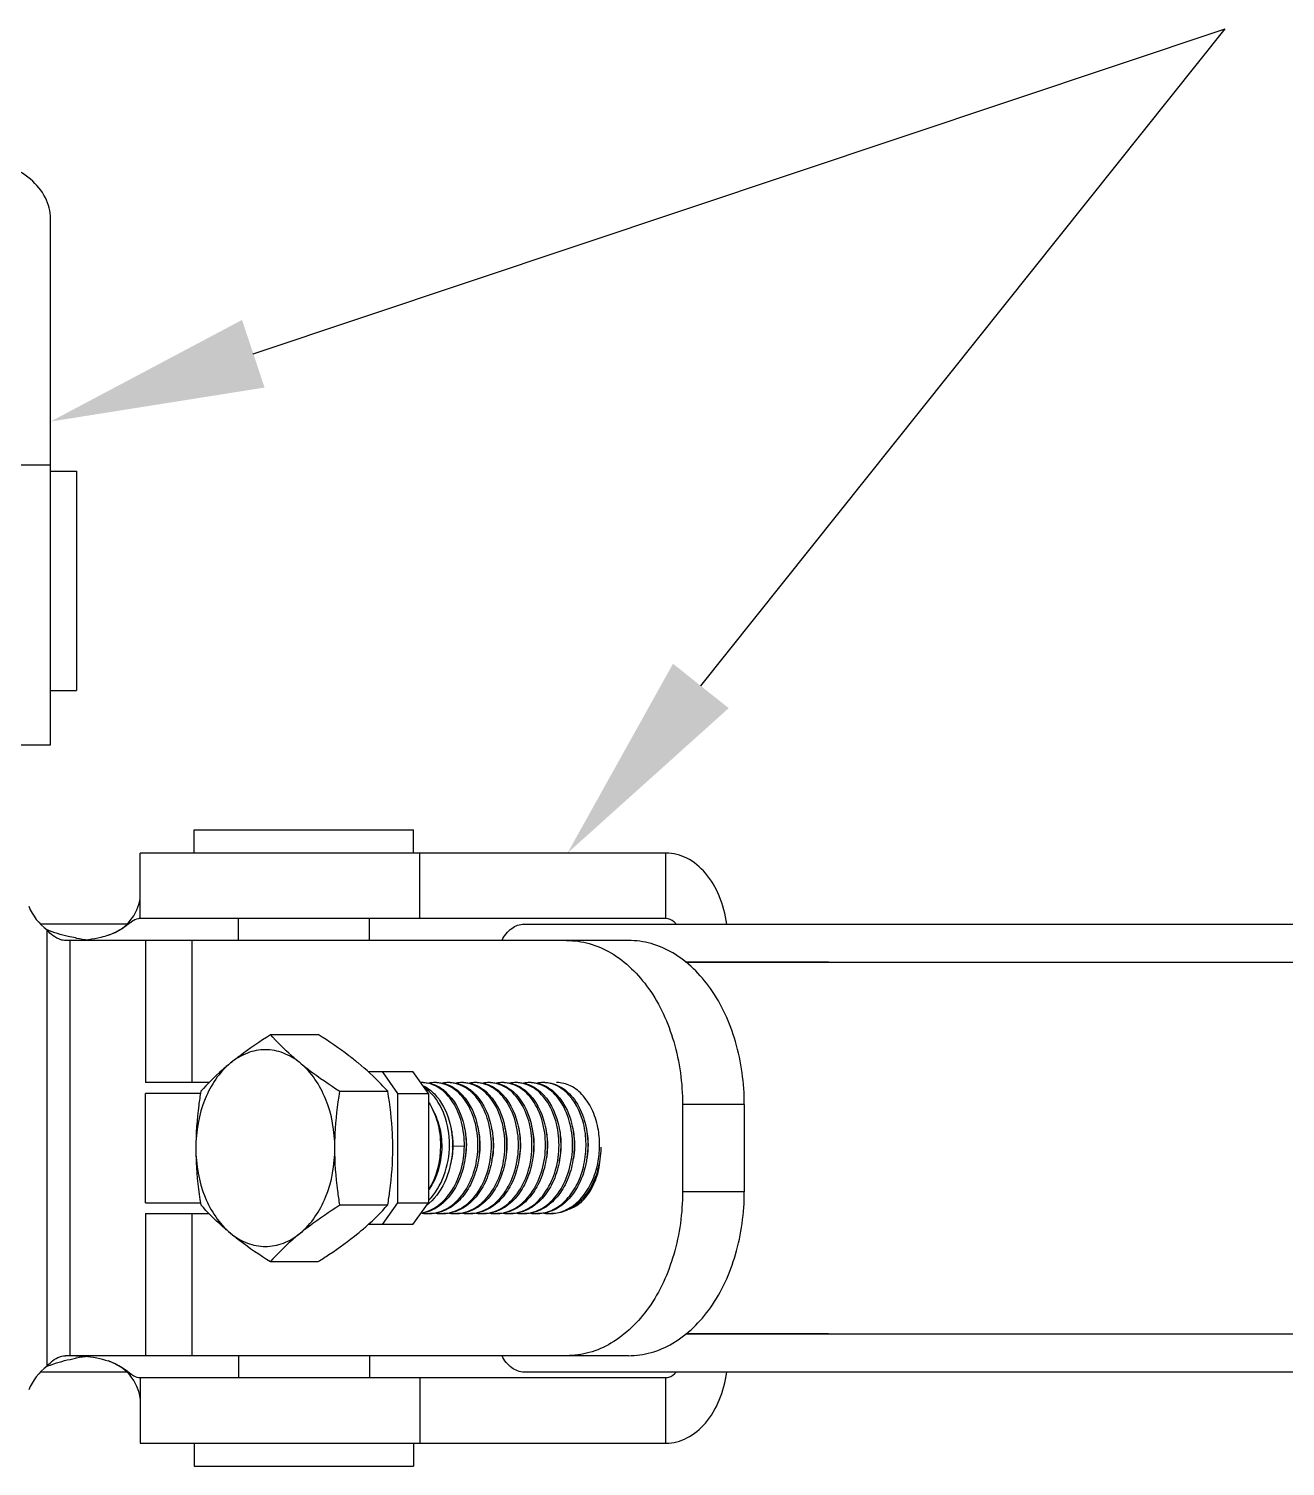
# Model space of a CAD drawing. Extents: x -409572 to -157272, y 600795 to 878326.
# Drawn here: x -388527 to -387939, y 801070 to 801743 of the extents above; entities that cross this region are included whole.
import ezdxf

# ---------------------------------------------------------------- set-up
doc = ezdxf.new("R2010")
doc.units = 0
doc.header["$LTSCALE"] = 1000
doc.header["$MEASUREMENT"] = 0
doc.layers.get('0').update_dxf_attribs({"linetype": 'CONTINUOUS'})

msp = doc.modelspace()

# ---------------------------------------------------------------- linework, layer by layer
for p, q in [((-388516.58, 801407.67), (-388516.58, 801653.68)), ((-388547.24, 801538.55), (-388516.58, 801538.55)), ((-388516.58, 801535.64), (-388504.48, 801535.64)), ((-388504.48, 801535.64), (-388504.48, 801433.03)), ((-388516.58, 801433.03), (-388504.48, 801433.03)), ((-388547.24, 801407.67), (-388516.58, 801407.67)), ((-388449.34, 801356.98), (-388449.34, 801367.79)), ((-388449.34, 801367.79), (-388346.73, 801367.79)), ((-388346.73, 801356.98), (-388346.73, 801367.79)), ((-388474.7, 801326.32), (-388474.7, 801356.98)), ((-388228.69, 801356.98), (-388474.7, 801356.98)), ((-388343.83, 801326.32), (-388343.83, 801356.98)), ((-388228.69, 801326.32), (-388228.69, 801356.98)), ((-388477.7, 801327.67), (-388476.24, 801330.47)), ((-388476.24, 801330.47), (-388475.33, 801332.89)), ((-388475.33, 801332.89), (-388474.87, 801334.72)), ((-388474.87, 801334.72), (-388474.72, 801335.8)), ((-388474.72, 801335.8), (-388474.7, 801336.08)), ((-388480.72, 801323.76), (-388521.28, 801323.76)), ((-388482.96, 801321.86), (-388480.5, 801323.95)), ((-388481.02, 801323.05), (-388479.27, 801325.36)), ((-388480.5, 801323.95), (-388479.27, 801325.35)), ((-388479.27, 801325.36), (-388477.7, 801327.67)), ((-388228.69, 801326.32), (-388474.7, 801326.32)), ((-388428.7, 801316.09), (-388428.7, 801326.32)), ((-388367.37, 801316.09), (-388367.37, 801326.32)), ((-388295.04, 801323.76), (-386761.39, 801323.76)), ((-388518.21, 801116.93), (-388518.21, 801321.04)), ((-388489.49, 801318.55), (-388486.34, 801319.86)), ((-388486.34, 801319.86), (-388482.96, 801321.86)), ((-388275.16, 801316.09), (-388509.53, 801316.09)), ((-388507.37, 801121.88), (-388507.37, 801316.09)), ((-388472.15, 801316.09), (-388472.15, 801249.65)), ((-388450.44, 801316.09), (-388450.44, 801249.65)), ((-388246.25, 801316.09), (-388275.16, 801316.09)), ((-388219.49, 801305.87), (-386939.17, 801305.87)), ((-388152.67, 801305.87), (-388219.22, 801305.87)), ((-388413.76, 801272.1), (-388391.35, 801272.1)), ((-388442.42, 801249.65), (-388472.15, 801249.65)), ((-388368.03, 801254.76), (-388347.04, 801254.76)), ((-388361.49, 801254.76), (-388354.27, 801244.54)), ((-388339.81, 801244.54), (-388347.04, 801254.76)), ((-388472.14, 801193.43), (-388472.14, 801244.54)), ((-388446.44, 801244.54), (-388472.14, 801244.54)), ((-388381.24, 801245.54), (-388358.82, 801245.54)), ((-388354.27, 801244.54), (-388354.27, 801193.43)), ((-388354.27, 801244.54), (-388339.81, 801244.54)), ((-388339.81, 801244.54), (-388339.81, 801193.43)), ((-388220.95, 801239.43), (-388220.95, 801198.54)), ((-388192.04, 801239.43), (-388220.95, 801239.43)), ((-388192.04, 801239.43), (-388192.04, 801198.54)), ((-388328.41, 801219.75), (-388328.53, 801219.75)), ((-388323, 801219.89), (-388328.41, 801219.75)), ((-388192.04, 801198.54), (-388220.95, 801198.54)), ((-388472.14, 801193.43), (-388446.44, 801193.43)), ((-388381.24, 801192.43), (-388358.82, 801192.43)), ((-388354.27, 801193.43), (-388361.49, 801183.21)), ((-388354.27, 801193.43), (-388339.81, 801193.43)), ((-388347.04, 801183.21), (-388339.81, 801193.43)), ((-388268.9, 801194.15), (-388268.94, 801194.11)), ((-388472.15, 801188.32), (-388472.15, 801121.88)), ((-388472.15, 801188.32), (-388442.42, 801188.32)), ((-388450.44, 801188.32), (-388450.44, 801121.88)), ((-388347.04, 801183.21), (-388368.03, 801183.21)), ((-388413.76, 801165.87), (-388391.35, 801165.87)), ((-388219.49, 801132.1), (-386939.17, 801132.1)), ((-388152.67, 801132.1), (-388219.22, 801132.1)), ((-388275.16, 801121.88), (-388509.53, 801121.88)), ((-388428.7, 801121.88), (-388428.7, 801111.66)), ((-388367.37, 801121.88), (-388367.37, 801111.66)), ((-388246.25, 801121.88), (-388275.16, 801121.88)), ((-388486.36, 801118.12), (-388489.49, 801119.42)), ((-388482.98, 801116.12), (-388486.36, 801118.12)), ((-388480.53, 801114.05), (-388482.98, 801116.12)), ((-388481.02, 801114.92), (-388479.27, 801112.61)), ((-388480.72, 801114.21), (-388521.28, 801114.21)), ((-388479.27, 801112.62), (-388480.53, 801114.05)), ((-388477.7, 801110.3), (-388479.27, 801112.61)), ((-388476.24, 801107.5), (-388477.7, 801110.3)), ((-388474.7, 801111.66), (-388474.7, 801080.99)), ((-388474.7, 801111.66), (-388228.69, 801111.66)), ((-388343.83, 801111.66), (-388343.83, 801080.99)), ((-386761.39, 801114.21), (-388295.04, 801114.21)), ((-388228.69, 801080.99), (-388228.69, 801111.66)), ((-388475.33, 801105.08), (-388476.24, 801107.5)), ((-388474.87, 801103.26), (-388475.33, 801105.08)), ((-388474.72, 801102.17), (-388474.87, 801103.26)), ((-388474.7, 801101.9), (-388474.72, 801102.17)), ((-388474.7, 801080.99), (-388228.69, 801080.99)), ((-388449.34, 801080.99), (-388449.34, 801070.18)), ((-388346.73, 801080.99), (-388346.73, 801070.18)), ((-388449.34, 801070.18), (-388346.73, 801070.18))]:
    msp.add_line(p, q)
for points in [[(-388421.74, 801590.51), (-387967.12, 801742.52)], [(-388212.38, 801435.15), (-387967.12, 801742.52)]]:
    msp.add_lwpolyline(points)
for centre, radius, start, end in [((-388503.1, 801341.65), 25.55, 202.02431, 233.74847), ((-388468.48, 801309.58), 18.33, 123.78825, 124.18872), ((-388490.99, 801394.06), 78.02, 259.72994, 260.04434), ((-388491.12, 801393.21), 77.16, 260.02794, 264.24341), ((-388343.12, 801235.76), 13.89, 90.00024, 91.15233), ((-388343.12, 801235.73), 13.92, 86.79416, 89.99777), ((-388336.78, 801235.52), 14.13, 90.04798, 101.3296), ((-388336.8, 801235.73), 13.92, 86.79481, 89.99775), ((-388330.46, 801235.52), 14.13, 90.0486, 101.38893), ((-388330.47, 801235.73), 13.92, 86.79531, 89.99775), ((-388324.13, 801235.52), 14.13, 90.04847, 101.36983), ((-388324.15, 801235.73), 13.92, 86.7955, 89.99775), ((-388317.81, 801235.52), 14.13, 90.04815, 101.34657), ((-388317.82, 801235.73), 13.92, 86.7949, 89.99774), ((-388311.48, 801235.52), 14.13, 90.04877, 101.40188), ((-388311.5, 801235.73), 13.92, 86.79542, 89.99775), ((-388305.16, 801235.52), 14.13, 90.04853, 101.38359), ((-388305.17, 801235.73), 13.92, 86.79543, 89.99775), ((-388298.83, 801235.51), 14.15, 90.05231, 102.14934), ((-388298.85, 801235.73), 13.92, 86.795, 89.99774), ((-388292.51, 801235.52), 14.13, 90.0489, 101.4175), ((-388292.52, 801235.73), 13.92, 86.79547, 89.99775), ((-388286.19, 801235.52), 14.13, 90.04807, 101.33883), ((-388286.2, 801235.73), 13.92, 86.79498, 89.99776), ((-388301.51, 801220.51), 41.76, 4.12569, 9.40268), ((-388302.92, 801220.41), 43.17, 358.10633, 4.13057), ((-388371.77, 801220.41), 43.24, 359.13991, 359.31672), ((-388364.74, 801220.41), 36.33, 358.96287, 359.19863), ((-388302.65, 801220.37), 42.9, 347.2993, 358.0279), ((-388303.08, 801220.41), 43.33, 357.9987, 358.11338), ((-388302.23, 801220.4), 43.27, 351.1719, 358.06144), ((-388302.22, 801220.41), 43.26, 358.05319, 358.71814), ((-388345.13, 801220.29), 35.69, 348.78772, 350.25601), ((-388313.43, 801220.27), 35.61, 347.8843, 350.31948), ((-388307.17, 801220.28), 35.67, 349.01309, 350.00676), ((-388299.21, 801219.77), 40.18, 344.00439, 344.29493), ((-388300.61, 801220.14), 41.63, 344.33037, 351.18694), ((-388301.19, 801216.82), 41.82, 348.61657, 355.81396), ((-388354.56, 801210.63), 23.04, 307.5195, 310.62393), ((-388339.95, 801205.26), 16.94, 260.53849, 269.97102), ((-388339.96, 801205.08), 16.76, 270.00154, 272.66785), ((-388333.62, 801205.26), 16.94, 260.57751, 269.9713), ((-388333.63, 801205.08), 16.76, 270.00153, 272.66807), ((-388327.3, 801205.26), 16.94, 260.49825, 269.97077), ((-388327.31, 801205.08), 16.76, 270.00154, 272.66766), ((-388320.97, 801205.27), 16.95, 260.3354, 269.96948), ((-388320.98, 801205.08), 16.76, 270.00154, 272.66796), ((-388314.65, 801205.26), 16.94, 260.55499, 269.97114), ((-388314.66, 801205.08), 16.76, 270.00153, 272.66784), ((-388308.33, 801205.26), 16.94, 260.51431, 269.97082), ((-388308.33, 801205.08), 16.76, 270.00154, 272.66771), ((-388302, 801205.26), 16.94, 260.55933, 269.97117), ((-388302.01, 801205.08), 16.76, 270.00154, 272.66804), ((-388295.68, 801205.26), 16.94, 260.47778, 269.97076), ((-388295.69, 801205.08), 16.76, 270.00154, 272.66767), ((-388289.35, 801205.26), 16.94, 260.52471, 269.97091), ((-388289.36, 801205.08), 16.76, 270.00154, 272.66775), ((-388283.03, 801205.26), 16.94, 260.57514, 269.97128), ((-388283.04, 801205.08), 16.76, 270.00154, 272.66813), ((-388491.12, 801044.76), 77.15, 95.75094, 99.97214), ((-388503.1, 801096.32), 25.55, 126.25153, 157.97569), ((-388490.99, 801043.91), 78.02, 99.95566, 100.27006), ((-388468.48, 801128.39), 18.33, 235.81128, 236.21175)]:
    msp.add_arc(centre, radius, start, end)
for points, knots in [([(-388516.58, 801653.68), (-388516.58, 801657.04), (-388518.44, 801664.18), (-388525.89, 801672.94), (-388536.76, 801679.26), (-388545.29, 801681.47), (-388549.78, 801682.08)], [0, 0, 0, 0, 0.213346, 0.447987, 0.712108, 1, 1, 1, 1]), ([(-388200.3, 801323.78), (-388200.9, 801328.27), (-388203.11, 801336.8), (-388209.44, 801347.67), (-388218.19, 801355.12), (-388225.33, 801356.98), (-388228.69, 801356.98)], [0, 0, 0, 0, 0.287892, 0.552013, 0.786654, 1, 1, 1, 1]), ([(-388478.79, 801324.75), (-388478.96, 801324.63), (-388479.73, 801324.09), (-388480.46, 801323.51), (-388481.02, 801323.05)], [0, 0, 0, 0, 0.231104, 1, 1, 1, 1]), ([(-388474.7, 801326.32), (-388475.02, 801326.32), (-388476.45, 801326.16), (-388477.76, 801325.44), (-388478.68, 801324.82)], [0, 0, 0, 0, 0.222245, 1, 1, 1, 1]), ([(-388305.4, 801316.14), (-388304.33, 801318.29), (-388301.59, 801322.05), (-388297.1, 801323.76), (-388295.04, 801323.76)], [0, 0, 0, 0, 0.538137, 1, 1, 1, 1]), ([(-388223.95, 801323.81), (-388224.27, 801324.2), (-388225.52, 801325.51), (-388227.37, 801326.32), (-388228.69, 801326.32)], [0, 0, 0, 0, 0.274002, 1, 1, 1, 1]), ([(-388504.9, 801317.29), (-388506.06, 801317.5), (-388510.58, 801318.43), (-388515.02, 801319.76), (-388518.21, 801321.04)], [0, 0, 0, 0, 0.255037, 1, 1, 1, 1]), ([(-388509.53, 801316.09), (-388510.31, 801316.09), (-388513.71, 801316.71), (-388516.54, 801319.03), (-388518.21, 801321.04)], [0, 0, 0, 0, 0.231026, 1, 1, 1, 1]), ([(-388489.49, 801318.55), (-388490.65, 801318.14), (-388495.58, 801316.68), (-388500.74, 801316.09), (-388504.64, 801316.09)], [0, 0, 0, 0, 0.239548, 1, 1, 1, 1]), ([(-388481.02, 801323.05), (-388481.54, 801322.63), (-388484.15, 801320.75), (-388487.1, 801319.39), (-388489.49, 801318.55)], [0, 0, 0, 0, 0.210146, 1, 1, 1, 1]), ([(-388275.16, 801316.09), (-388271.6, 801316.09), (-388264.32, 801315.06), (-388250.14, 801308.86), (-388234.83, 801293.57), (-388223.55, 801268.47), (-388220.95, 801249.3), (-388220.95, 801239.43)], [0, 0, 0, 0, 0.103597, 0.210948, 0.445697, 0.712571, 1, 1, 1, 1]), ([(-388192.04, 801239.43), (-388192.04, 801249.3), (-388194.64, 801268.47), (-388205.92, 801293.57), (-388221.23, 801308.86), (-388235.41, 801315.06), (-388242.69, 801316.09), (-388246.25, 801316.09)], [0, 0, 0, 0, 0.287429, 0.554303, 0.789052, 0.896403, 1, 1, 1, 1]), ([(-388432.37, 801258.82), (-388430.97, 801259.96), (-388424.97, 801264.67), (-388418.65, 801268.95), (-388413.76, 801272.1)], [0, 0, 0, 0, 0.237123, 1, 1, 1, 1]), ([(-388399.85, 801258.82), (-388401.18, 801259.91), (-388406.08, 801264.06), (-388410.63, 801268.6), (-388413.76, 801272.1)], [0, 0, 0, 0, 0.268858, 1, 1, 1, 1]), ([(-388372.74, 801258.82), (-388374.14, 801259.96), (-388380.14, 801264.67), (-388386.46, 801268.95), (-388391.35, 801272.1)], [0, 0, 0, 0, 0.237123, 1, 1, 1, 1]), ([(-388399.85, 801258.82), (-388402.19, 801260.74), (-388407.33, 801263.85), (-388416.11, 801265.54), (-388424.89, 801263.85), (-388430.02, 801260.74), (-388432.37, 801258.82)], [0, 0, 0, 0, 0.257487, 0.5, 0.742513, 1, 1, 1, 1]), ([(-388432.37, 801258.82), (-388437.7, 801254.47), (-388446.09, 801241.59), (-388448.63, 801226.79), (-388448.63, 801218.99)], [0, 0, 0, 0, 0.468341, 1, 1, 1, 1]), ([(-388432.37, 801258.82), (-388433.71, 801257.73), (-388438.6, 801253.58), (-388443.16, 801249.04), (-388446.29, 801245.54)], [0, 0, 0, 0, 0.268858, 1, 1, 1, 1]), ([(-388399.85, 801258.82), (-388398.45, 801257.68), (-388392.45, 801252.97), (-388386.13, 801248.69), (-388381.24, 801245.54)], [0, 0, 0, 0, 0.237123, 1, 1, 1, 1]), ([(-388383.58, 801218.99), (-388383.58, 801226.79), (-388386.12, 801241.59), (-388394.52, 801254.47), (-388399.85, 801258.82)], [0, 0, 0, 0, 0.531659, 1, 1, 1, 1]), ([(-388358.82, 801245.54), (-388359.82, 801246.65), (-388364.18, 801251.36), (-388368.93, 801255.71), (-388372.74, 801258.82)], [0, 0, 0, 0, 0.2325, 1, 1, 1, 1]), ([(-388323, 801219.89), (-388322.95, 801223.65), (-388323.79, 801230.92), (-388327.79, 801240.49), (-388334.09, 801247.42), (-388339.7, 801249.48), (-388342.34, 801249.63)], [0, 0, 0, 0, 0.291821, 0.560232, 0.794326, 1, 1, 1, 1]), ([(-388342.33, 801249.65), (-388340.48, 801249.65), (-388336.61, 801248.85), (-388333.33, 801246.71), (-388331.84, 801245.39)], [0, 0, 0, 0, 0.482388, 1, 1, 1, 1]), ([(-388339.18, 801188.34), (-388336.23, 801188.47), (-388330.04, 801190.52), (-388322.84, 801197.64), (-388318.08, 801207.52), (-388316.18, 801218.88), (-388317.28, 801230.24), (-388321.23, 801240.14), (-388327.58, 801247.33), (-388333.32, 801249.48), (-388336.02, 801249.63)], [0, 0, 0, 0, 0.109411, 0.23076, 0.366314, 0.510391, 0.653213, 0.784895, 0.899597, 1, 1, 1, 1]), ([(-388336.01, 801249.65), (-388334.15, 801249.65), (-388330.29, 801248.85), (-388327.01, 801246.71), (-388325.52, 801245.39)], [0, 0, 0, 0, 0.482394, 1, 1, 1, 1]), ([(-388332.85, 801188.34), (-388329.91, 801188.47), (-388323.71, 801190.52), (-388316.52, 801197.64), (-388311.76, 801207.52), (-388309.86, 801218.88), (-388310.96, 801230.24), (-388314.9, 801240.14), (-388321.25, 801247.33), (-388326.99, 801249.48), (-388329.69, 801249.63)], [0, 0, 0, 0, 0.109411, 0.23076, 0.366309, 0.510386, 0.653207, 0.784895, 0.899597, 1, 1, 1, 1]), ([(-388329.68, 801249.65), (-388327.83, 801249.65), (-388323.96, 801248.85), (-388320.68, 801246.7), (-388319.19, 801245.39)], [0, 0, 0, 0, 0.48237, 1, 1, 1, 1]), ([(-388326.53, 801188.34), (-388323.58, 801188.47), (-388317.39, 801190.52), (-388310.19, 801197.64), (-388305.44, 801207.52), (-388303.53, 801218.88), (-388304.64, 801230.24), (-388308.58, 801240.14), (-388314.93, 801247.33), (-388320.67, 801249.48), (-388323.37, 801249.63)], [0, 0, 0, 0, 0.109414, 0.230763, 0.366316, 0.510389, 0.653208, 0.784892, 0.899594, 1, 1, 1, 1]), ([(-388323.36, 801249.65), (-388321.51, 801249.65), (-388317.64, 801248.85), (-388314.36, 801246.71), (-388312.87, 801245.39)], [0, 0, 0, 0, 0.482394, 1, 1, 1, 1]), ([(-388320.2, 801188.34), (-388317.26, 801188.47), (-388311.06, 801190.52), (-388303.87, 801197.64), (-388299.11, 801207.52), (-388297.21, 801218.88), (-388298.31, 801230.24), (-388302.25, 801240.14), (-388308.6, 801247.33), (-388314.34, 801249.48), (-388317.04, 801249.63)], [0, 0, 0, 0, 0.109411, 0.230759, 0.366311, 0.510389, 0.653212, 0.784896, 0.899598, 1, 1, 1, 1]), ([(-388317.03, 801249.65), (-388315.18, 801249.65), (-388311.31, 801248.85), (-388308.03, 801246.7), (-388306.54, 801245.39)], [0, 0, 0, 0, 0.482382, 1, 1, 1, 1]), ([(-388313.88, 801188.34), (-388310.93, 801188.47), (-388304.74, 801190.52), (-388297.55, 801197.64), (-388292.79, 801207.52), (-388290.89, 801218.88), (-388291.99, 801230.24), (-388295.93, 801240.14), (-388302.28, 801247.33), (-388308.02, 801249.48), (-388310.72, 801249.63)], [0, 0, 0, 0, 0.109413, 0.230762, 0.36631, 0.510386, 0.653205, 0.784893, 0.899595, 1, 1, 1, 1]), ([(-388310.71, 801249.65), (-388308.86, 801249.65), (-388304.99, 801248.85), (-388301.7, 801246.7), (-388300.21, 801245.39)], [0, 0, 0, 0, 0.482371, 1, 1, 1, 1]), ([(-388307.55, 801188.34), (-388304.61, 801188.47), (-388298.42, 801190.52), (-388291.22, 801197.64), (-388286.46, 801207.52), (-388284.56, 801218.88), (-388285.66, 801230.24), (-388289.6, 801240.14), (-388295.95, 801247.33), (-388301.69, 801249.48), (-388304.39, 801249.63)], [0, 0, 0, 0, 0.109413, 0.230763, 0.366317, 0.51039, 0.65321, 0.784893, 0.899595, 1, 1, 1, 1]), ([(-388304.38, 801249.65), (-388302.53, 801249.65), (-388298.67, 801248.85), (-388295.39, 801246.71), (-388293.9, 801245.39)], [0, 0, 0, 0, 0.482397, 1, 1, 1, 1]), ([(-388301.23, 801188.34), (-388298.29, 801188.47), (-388292.09, 801190.52), (-388284.9, 801197.64), (-388280.14, 801207.52), (-388278.24, 801218.88), (-388279.34, 801230.24), (-388283.28, 801240.14), (-388289.63, 801247.33), (-388295.37, 801249.48), (-388298.07, 801249.63)], [0, 0, 0, 0, 0.10941, 0.230759, 0.36631, 0.510388, 0.653211, 0.784896, 0.899598, 1, 1, 1, 1]), ([(-388298.06, 801249.65), (-388296.21, 801249.65), (-388292.34, 801248.85), (-388289.06, 801246.7), (-388287.57, 801245.39)], [0, 0, 0, 0, 0.482371, 1, 1, 1, 1]), ([(-388294.91, 801188.34), (-388291.96, 801188.47), (-388285.77, 801190.52), (-388278.57, 801197.64), (-388273.81, 801207.52), (-388271.91, 801218.88), (-388273.01, 801230.24), (-388276.95, 801240.14), (-388283.3, 801247.33), (-388289.04, 801249.48), (-388291.75, 801249.63)], [0, 0, 0, 0, 0.109414, 0.230762, 0.366312, 0.510386, 0.653204, 0.784891, 0.899595, 1, 1, 1, 1]), ([(-388291.73, 801249.65), (-388289.88, 801249.65), (-388286.01, 801248.85), (-388282.73, 801246.7), (-388281.24, 801245.39)], [0, 0, 0, 0, 0.48238, 1, 1, 1, 1]), ([(-388285.41, 801249.65), (-388284.05, 801249.65), (-388281.26, 801249.23), (-388275.84, 801246.74), (-388270.05, 801240.57), (-388265.95, 801230.54), (-388264.77, 801218.93), (-388266.74, 801207.32), (-388271.68, 801197.27), (-388279.17, 801190.15), (-388285.57, 801188.32), (-388288.57, 801188.32)], [0, 0, 0, 0, 0.049449, 0.100956, 0.214949, 0.346477, 0.489675, 0.634208, 0.769827, 0.890789, 1, 1, 1, 1]), ([(-388275.57, 801245.26), (-388276.97, 801246.53), (-388280.04, 801248.61), (-388283.67, 801249.53), (-388285.42, 801249.63)], [0, 0, 0, 0, 0.517722, 1, 1, 1, 1]), ([(-388260.31, 801227.33), (-388260.82, 801230.4), (-388262.46, 801236.17), (-388266.88, 801243.47), (-388272.83, 801248.42), (-388277.62, 801249.65), (-388279.87, 801249.65)], [0, 0, 0, 0, 0.291651, 0.555731, 0.788679, 1, 1, 1, 1]), ([(-388446.29, 801245.54), (-388446.65, 801243.36), (-388447.97, 801234.57), (-388448.63, 801225.67), (-388448.63, 801218.99)], [0, 0, 0, 0, 0.248681, 1, 1, 1, 1]), ([(-388383.58, 801218.99), (-388383.58, 801221.22), (-388383.37, 801230.11), (-388382.32, 801238.97), (-388381.24, 801245.54)], [0, 0, 0, 0, 0.251248, 1, 1, 1, 1]), ([(-388356.48, 801218.99), (-388356.48, 801221.22), (-388356.69, 801230.11), (-388357.74, 801238.97), (-388358.82, 801245.54)], [0, 0, 0, 0, 0.251248, 1, 1, 1, 1]), ([(-388331.84, 801245.39), (-388327.75, 801241.78), (-388323.55, 801233.58), (-388321.89, 801221.91), (-388322.59, 801212.41), (-388325.31, 801203.52), (-388329.85, 801196.02), (-388335.91, 801190.61), (-388340.82, 801188.8), (-388343.23, 801188.47)], [0, 0, 0, 0, 0.238806, 0.375378, 0.515068, 0.651187, 0.778286, 0.893865, 1, 1, 1, 1]), ([(-388342.31, 801248.17), (-388341.95, 801248), (-388340.48, 801247.22), (-388339.12, 801246.23), (-388338.17, 801245.4)], [0, 0, 0, 0, 0.243018, 1, 1, 1, 1]), ([(-388339.77, 801194.52), (-388336.57, 801197.71), (-388331.61, 801206.12), (-388329.18, 801220.38), (-388331.34, 801234.31), (-388336.1, 801242.34), (-388339.17, 801245.17)], [0, 0, 0, 0, 0.245715, 0.512956, 0.773315, 1, 1, 1, 1]), ([(-388325.52, 801245.39), (-388321.25, 801241.62), (-388316.97, 801232.96), (-388315.51, 801220.77), (-388316.54, 801210.93), (-388319.72, 801201.89), (-388324.81, 801194.5), (-388331.47, 801189.53), (-388336.68, 801188.32), (-388339.17, 801188.32)], [0, 0, 0, 0, 0.241302, 0.379446, 0.520006, 0.655788, 0.781304, 0.89482, 1, 1, 1, 1]), ([(-388338.17, 801245.4), (-388336.62, 801244.03), (-388330.62, 801236.86), (-388328.45, 801227.07), (-388328.53, 801219.89)], [0, 0, 0, 0, 0.224306, 1, 1, 1, 1]), ([(-388319.19, 801245.39), (-388314.92, 801241.61), (-388310.64, 801232.96), (-388309.19, 801220.76), (-388310.21, 801210.92), (-388313.39, 801201.89), (-388318.49, 801194.5), (-388325.14, 801189.53), (-388330.36, 801188.32), (-388332.84, 801188.32)], [0, 0, 0, 0, 0.241317, 0.379461, 0.520014, 0.655792, 0.781306, 0.894819, 1, 1, 1, 1]), ([(-388312.87, 801245.39), (-388308.6, 801241.62), (-388304.32, 801232.97), (-388302.87, 801220.77), (-388303.89, 801210.93), (-388307.07, 801201.89), (-388312.16, 801194.5), (-388318.82, 801189.53), (-388324.04, 801188.32), (-388326.52, 801188.32)], [0, 0, 0, 0, 0.24129, 0.379435, 0.519998, 0.655783, 0.781305, 0.89482, 1, 1, 1, 1]), ([(-388306.54, 801245.39), (-388302.27, 801241.62), (-388297.99, 801232.96), (-388296.54, 801220.76), (-388297.56, 801210.93), (-388300.74, 801201.89), (-388305.84, 801194.5), (-388312.49, 801189.53), (-388317.71, 801188.32), (-388320.19, 801188.32)], [0, 0, 0, 0, 0.241312, 0.379455, 0.520012, 0.655791, 0.781305, 0.89482, 1, 1, 1, 1]), ([(-388300.21, 801245.39), (-388295.94, 801241.62), (-388291.67, 801232.96), (-388290.22, 801220.76), (-388291.24, 801210.92), (-388294.42, 801201.89), (-388299.52, 801194.5), (-388306.17, 801189.53), (-388311.39, 801188.32), (-388313.87, 801188.32)], [0, 0, 0, 0, 0.241314, 0.379459, 0.520012, 0.655791, 0.781307, 0.89482, 1, 1, 1, 1]), ([(-388293.9, 801245.39), (-388289.63, 801241.62), (-388285.35, 801232.97), (-388283.89, 801220.77), (-388284.91, 801210.93), (-388288.09, 801201.89), (-388293.19, 801194.5), (-388299.84, 801189.53), (-388305.06, 801188.32), (-388307.55, 801188.32)], [0, 0, 0, 0, 0.241291, 0.379436, 0.519999, 0.655783, 0.781305, 0.89482, 1, 1, 1, 1]), ([(-388287.57, 801245.39), (-388283.3, 801241.62), (-388279.02, 801232.96), (-388277.57, 801220.76), (-388278.59, 801210.92), (-388281.77, 801201.89), (-388286.87, 801194.5), (-388293.52, 801189.53), (-388298.74, 801188.32), (-388301.22, 801188.32)], [0, 0, 0, 0, 0.241321, 0.379464, 0.520018, 0.655795, 0.781306, 0.894819, 1, 1, 1, 1]), ([(-388281.24, 801245.39), (-388276.97, 801241.62), (-388272.69, 801232.96), (-388271.24, 801220.76), (-388272.27, 801210.93), (-388275.44, 801201.89), (-388280.54, 801194.5), (-388287.2, 801189.53), (-388292.41, 801188.32), (-388294.9, 801188.32)], [0, 0, 0, 0, 0.241301, 0.379446, 0.520004, 0.655787, 0.781306, 0.894819, 1, 1, 1, 1]), ([(-388288.58, 801188.34), (-388286.13, 801188.45), (-388281.03, 801189.87), (-388274.59, 801194.97), (-388269.69, 801202.36), (-388266.66, 801211.31), (-388265.72, 801221.01), (-388267.2, 801233.01), (-388271.39, 801241.51), (-388275.57, 801245.26)], [0, 0, 0, 0, 0.105385, 0.219488, 0.34542, 0.481197, 0.621395, 0.759049, 1, 1, 1, 1]), ([(-388339.75, 801240.4), (-388337.9, 801237.55), (-388335.1, 801230.91), (-388333.28, 801216.7), (-388336, 801205.41), (-388339.81, 801199.31)], [0, 0, 0, 0, 0.237857, 0.495496, 1, 1, 1, 1]), ([(-388337.78, 801236.67), (-388336.24, 801234.02), (-388334.01, 801227.92), (-388332.94, 801215.11), (-388335.8, 801205.12), (-388339.45, 801199.83)], [0, 0, 0, 0, 0.239537, 0.497847, 1, 1, 1, 1]), ([(-388329.37, 801228.63), (-388329.2, 801227.93), (-388328.6, 801225.06), (-388328.38, 801222.11), (-388328.41, 801219.9)], [0, 0, 0, 0, 0.245441, 1, 1, 1, 1]), ([(-388322.82, 801227.66), (-388322.6, 801226.58), (-388321.89, 801222.14), (-388322.03, 801217.56), (-388322.61, 801214.23)], [0, 0, 0, 0, 0.24614, 1, 1, 1, 1]), ([(-388316.51, 801227.71), (-388316.28, 801226.63), (-388315.56, 801222.17), (-388315.7, 801217.58), (-388316.28, 801214.23)], [0, 0, 0, 0, 0.246098, 1, 1, 1, 1]), ([(-388310.24, 801227.98), (-388310, 801226.88), (-388309.24, 801222.34), (-388309.37, 801217.66), (-388309.95, 801214.25)], [0, 0, 0, 0, 0.245865, 1, 1, 1, 1]), ([(-388304, 801228.33), (-388303.71, 801227.09), (-388302.83, 801221.99), (-388303.08, 801216.7), (-388303.89, 801212.89)], [0, 0, 0, 0, 0.245825, 1, 1, 1, 1]), ([(-388297.74, 801228.59), (-388297.45, 801227.4), (-388296.56, 801222.51), (-388296.71, 801217.43), (-388297.4, 801213.74)], [0, 0, 0, 0, 0.2454, 1, 1, 1, 1]), ([(-388291.23, 801227.78), (-388290.99, 801226.68), (-388290.26, 801222.16), (-388290.41, 801217.5), (-388291.01, 801214.1)], [0, 0, 0, 0, 0.246065, 1, 1, 1, 1]), ([(-388284.88, 801227.65), (-388284.65, 801226.57), (-388283.94, 801222.12), (-388284.09, 801217.55), (-388284.66, 801214.2)], [0, 0, 0, 0, 0.246155, 1, 1, 1, 1]), ([(-388278.57, 801227.75), (-388278.34, 801226.67), (-388277.62, 801222.22), (-388277.75, 801217.63), (-388278.33, 801214.28)], [0, 0, 0, 0, 0.246058, 1, 1, 1, 1]), ([(-388272.32, 801228.1), (-388272.07, 801226.97), (-388271.28, 801222.35), (-388271.42, 801217.57), (-388272.03, 801214.09)], [0, 0, 0, 0, 0.245788, 1, 1, 1, 1]), ([(-388266.06, 801228.38), (-388265.78, 801227.18), (-388264.92, 801222.27), (-388265.11, 801217.17), (-388265.82, 801213.47)], [0, 0, 0, 0, 0.245648, 1, 1, 1, 1]), ([(-388448.63, 801218.99), (-388448.63, 801216.75), (-388448.42, 801207.86), (-388447.37, 801199), (-388446.29, 801192.43)], [0, 0, 0, 0, 0.251248, 1, 1, 1, 1]), ([(-388448.63, 801218.99), (-388448.63, 801211.18), (-388446.09, 801196.38), (-388437.7, 801183.5), (-388432.37, 801179.15)], [0, 0, 0, 0, 0.531659, 1, 1, 1, 1]), ([(-388399.85, 801179.15), (-388394.52, 801183.5), (-388386.12, 801196.38), (-388383.58, 801211.18), (-388383.58, 801218.99)], [0, 0, 0, 0, 0.468341, 1, 1, 1, 1]), ([(-388381.24, 801192.43), (-388381.6, 801194.61), (-388382.92, 801203.4), (-388383.58, 801212.3), (-388383.58, 801218.99)], [0, 0, 0, 0, 0.248681, 1, 1, 1, 1]), ([(-388358.82, 801192.43), (-388358.46, 801194.61), (-388357.15, 801203.4), (-388356.48, 801212.3), (-388356.48, 801218.99)], [0, 0, 0, 0, 0.248681, 1, 1, 1, 1]), ([(-388343.15, 801188.62), (-388340.33, 801189.16), (-388334.63, 801191.85), (-388328.2, 801199.23), (-388324.05, 801208.93), (-388323.04, 801216.19), (-388323, 801219.89)], [0, 0, 0, 0, 0.215857, 0.456017, 0.721227, 1, 1, 1, 1]), ([(-388328.53, 801219.76), (-388328.61, 801214.6), (-388330.45, 801204.74), (-388336.03, 801196.17), (-388339.56, 801193.14)], [0, 0, 0, 0, 0.525716, 1, 1, 1, 1]), ([(-388282.26, 801188.34), (-388279.83, 801188.45), (-388274.78, 801189.84), (-388268.39, 801194.85), (-388263.49, 801202.13), (-388261.49, 801207.89), (-388260.8, 801210.94)], [0, 0, 0, 0, 0.219273, 0.456424, 0.717944, 1, 1, 1, 1]), ([(-388260.58, 801208.7), (-388260.99, 801207.27), (-388262.83, 801201.96), (-388265.93, 801197.02), (-388268.9, 801194.15)], [0, 0, 0, 0, 0.264817, 1, 1, 1, 1]), ([(-388268.42, 801193.6), (-388267.45, 801194.53), (-388263.66, 801198.85), (-388261.28, 801204.3), (-388260.19, 801208.56)], [0, 0, 0, 0, 0.23319, 1, 1, 1, 1]), ([(-388220.95, 801198.54), (-388220.95, 801188.67), (-388223.55, 801169.5), (-388234.83, 801144.4), (-388250.14, 801129.11), (-388264.32, 801122.91), (-388271.6, 801121.88), (-388275.16, 801121.88)], [0, 0, 0, 0, 0.287429, 0.554303, 0.789052, 0.896403, 1, 1, 1, 1]), ([(-388246.25, 801121.88), (-388242.69, 801121.88), (-388235.41, 801122.91), (-388221.23, 801129.11), (-388205.92, 801144.4), (-388194.64, 801169.5), (-388192.04, 801188.67), (-388192.04, 801198.54)], [0, 0, 0, 0, 0.103597, 0.210948, 0.445697, 0.712571, 1, 1, 1, 1]), ([(-388432.37, 801179.15), (-388433.71, 801180.24), (-388438.6, 801184.39), (-388443.16, 801188.93), (-388446.29, 801192.43)], [0, 0, 0, 0, 0.268858, 1, 1, 1, 1]), ([(-388399.85, 801179.15), (-388398.45, 801180.29), (-388392.45, 801185), (-388386.13, 801189.28), (-388381.24, 801192.43)], [0, 0, 0, 0, 0.237123, 1, 1, 1, 1]), ([(-388372.74, 801179.15), (-388371.4, 801180.24), (-388366.51, 801184.39), (-388361.95, 801188.93), (-388358.82, 801192.43)], [0, 0, 0, 0, 0.268858, 1, 1, 1, 1]), ([(-388268.94, 801194.11), (-388270.78, 801192.33), (-388274.9, 801189.42), (-388279.87, 801188.32), (-388282.25, 801188.32)], [0, 0, 0, 0, 0.517736, 1, 1, 1, 1]), ([(-388273.98, 801190.4), (-388273.49, 801190.57), (-388271.5, 801191.38), (-388269.67, 801192.57), (-388268.42, 801193.6)], [0, 0, 0, 0, 0.242775, 1, 1, 1, 1]), ([(-388432.37, 801179.15), (-388430.97, 801178.01), (-388424.97, 801173.3), (-388418.65, 801169.02), (-388413.76, 801165.87)], [0, 0, 0, 0, 0.237123, 1, 1, 1, 1]), ([(-388432.37, 801179.15), (-388430.02, 801177.23), (-388424.89, 801174.12), (-388416.11, 801172.43), (-388407.33, 801174.12), (-388402.19, 801177.23), (-388399.85, 801179.15)], [0, 0, 0, 0, 0.257487, 0.5, 0.742513, 1, 1, 1, 1]), ([(-388399.85, 801179.15), (-388401.18, 801178.06), (-388406.08, 801173.91), (-388410.63, 801169.37), (-388413.76, 801165.87)], [0, 0, 0, 0, 0.268858, 1, 1, 1, 1]), ([(-388391.35, 801165.87), (-388389.68, 801166.95), (-388383.3, 801171.13), (-388377.1, 801175.59), (-388372.74, 801179.15)], [0, 0, 0, 0, 0.261287, 1, 1, 1, 1]), ([(-388518.21, 801116.93), (-388517.64, 801117.62), (-388515.32, 801120.04), (-388512.01, 801121.88), (-388509.53, 801121.88)], [0, 0, 0, 0, 0.266, 1, 1, 1, 1]), ([(-388504.64, 801121.88), (-388503.32, 801121.88), (-388498.2, 801121.67), (-388493.09, 801120.68), (-388489.49, 801119.42)], [0, 0, 0, 0, 0.257456, 1, 1, 1, 1]), ([(-388295.04, 801114.21), (-388297.1, 801114.21), (-388301.59, 801115.92), (-388304.33, 801119.68), (-388305.4, 801121.83)], [0, 0, 0, 0, 0.461863, 1, 1, 1, 1]), ([(-388518.21, 801116.93), (-388517.17, 801117.35), (-388512.84, 801118.93), (-388508.34, 801120.05), (-388504.9, 801120.68)], [0, 0, 0, 0, 0.242689, 1, 1, 1, 1]), ([(-388489.49, 801119.42), (-388488.63, 801119.12), (-388485.65, 801117.95), (-388482.8, 801116.36), (-388481.02, 801114.92)], [0, 0, 0, 0, 0.285604, 1, 1, 1, 1]), ([(-388481.02, 801114.92), (-388480.83, 801114.76), (-388480.1, 801114.17), (-388479.35, 801113.61), (-388478.79, 801113.22)], [0, 0, 0, 0, 0.26918, 1, 1, 1, 1]), ([(-388478.68, 801113.15), (-388478.34, 801112.92), (-388477.13, 801112.17), (-388475.72, 801111.66), (-388474.7, 801111.66)], [0, 0, 0, 0, 0.289589, 1, 1, 1, 1]), ([(-388228.69, 801080.99), (-388225.33, 801080.99), (-388218.19, 801082.85), (-388209.44, 801090.3), (-388203.11, 801101.17), (-388200.9, 801109.7), (-388200.3, 801114.19)], [0, 0, 0, 0, 0.213346, 0.447987, 0.712108, 1, 1, 1, 1]), ([(-388228.69, 801111.66), (-388228.26, 801111.66), (-388226.43, 801111.88), (-388224.83, 801113.08), (-388223.95, 801114.16)], [0, 0, 0, 0, 0.236834, 1, 1, 1, 1])]:
    msp.add_open_spline(points, degree=3, knots=knots)
for points in [[(-388339.17, 801245.17), (-388339.87, 801245.81), (-388340.61, 801246.41), (-388341.4, 801246.94)], [(-388328.41, 801219.75), (-388328.46, 801216.81), (-388328.87, 801213.86), (-388329.63, 801211.03)]]:
    msp.add_open_spline(points, degree=3)
for points in [[(-388416.45, 801574.7), (-388516.58, 801558.8), (-388427.02, 801606.32)], [(-388199.35, 801424.75), (-388274.75, 801356.98), (-388225.41, 801445.54)]]:
    msp.add_solid(points)

doc.saveas('drawing.dxf')
